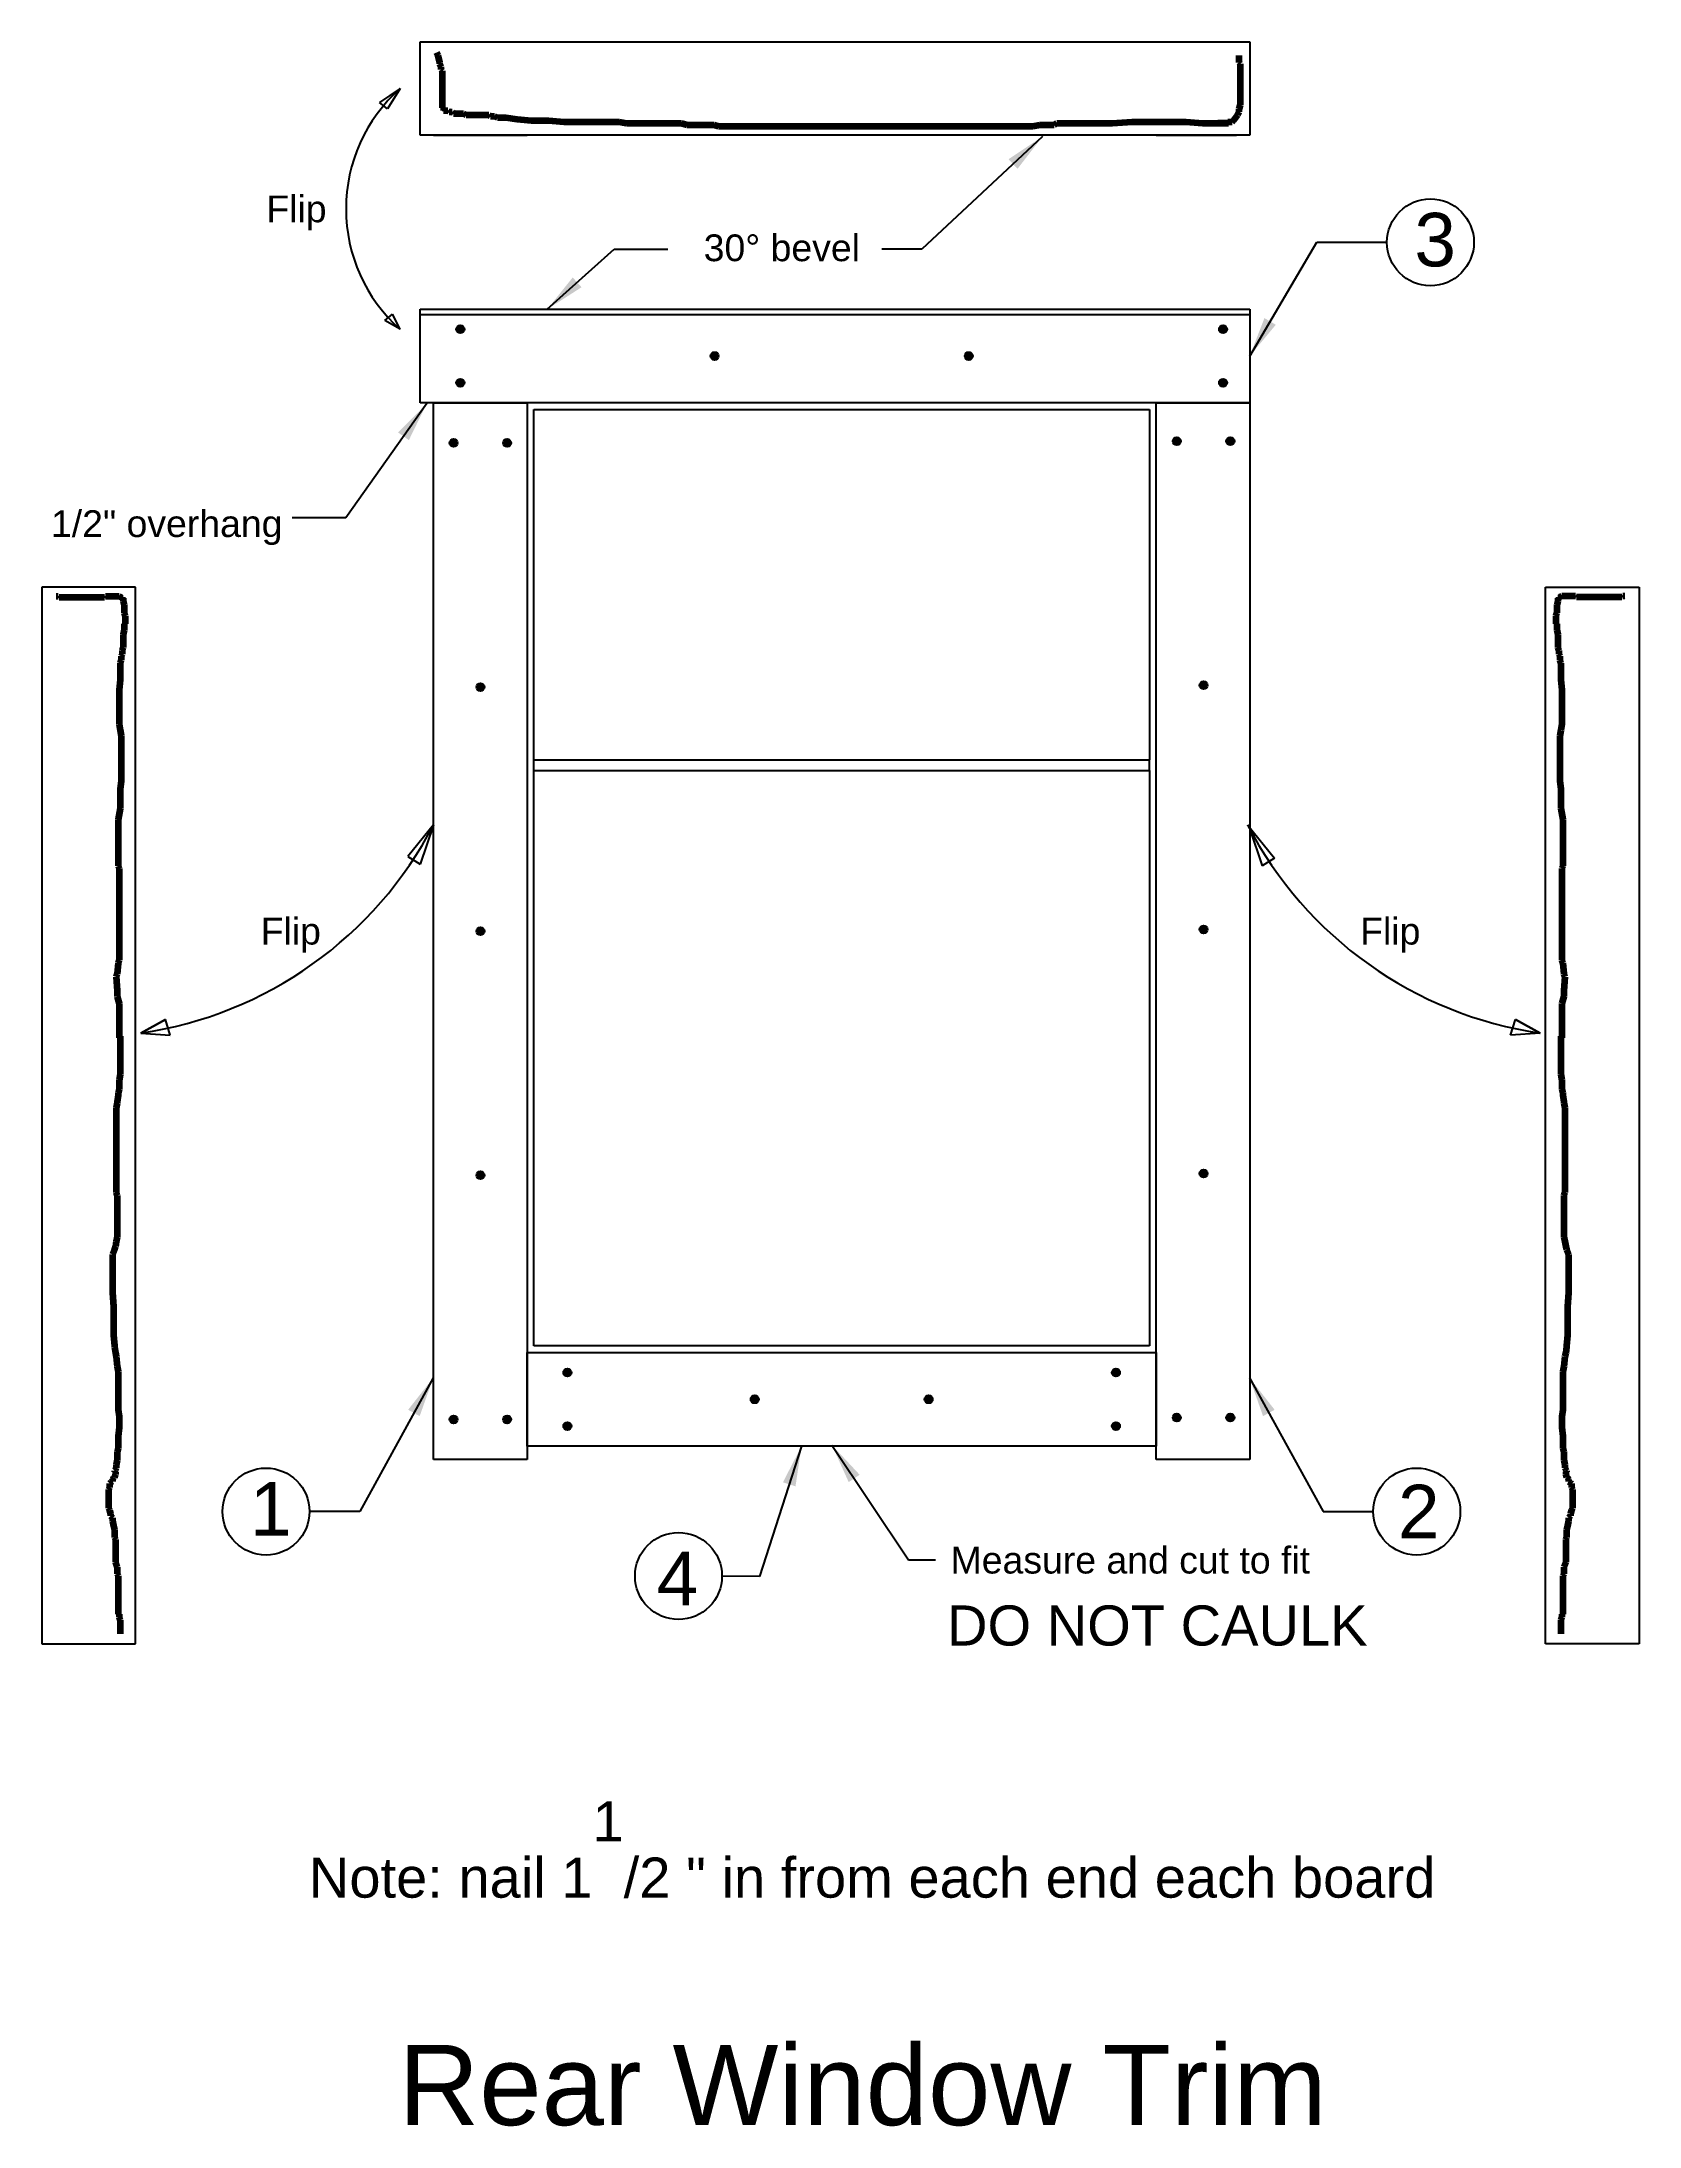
# Model space of a CAD drawing. Header units: inches. Extents: x -18.4 to 41.3, y -29.2 to 48.8.
import ezdxf

# ---------------------------------------------------------------- set-up
doc = ezdxf.new("R2010")
doc.units = ezdxf.units.IN
doc.layers.add('Window Trim', color=7, linetype='Continuous', lineweight=25, true_color=0x000000)
doc.styles.get("Standard").update_dxf_attribs({"font": ''})
doc.styles.add('textstyle0', font='')
doc.styles.add('textstyle1', font='')
doc.styles.add('textstyle10', font='')
doc.styles.add('textstyle11', font='')
doc.styles.add('textstyle12', font='')
doc.styles.add('textstyle2', font='')
doc.styles.add('textstyle3', font='')
doc.styles.add('textstyle4', font='')
doc.styles.add('textstyle5', font='')
doc.styles.add('textstyle6', font='')
doc.styles.add('textstyle7', font='')
doc.styles.add('textstyle8', font='')
doc.styles.add('textstyle9', font='')
doc.styles.get('Standard').set_extended_font_data('txt')
doc.styles.get('textstyle0').set_extended_font_data('Liberation Sans')
doc.styles.get('textstyle1').set_extended_font_data('Liberation Sans')
doc.styles.get('textstyle10').set_extended_font_data('Liberation Sans')
doc.styles.get('textstyle11').set_extended_font_data('Liberation Sans')
doc.styles.get('textstyle12').set_extended_font_data('Liberation Sans')
doc.styles.get('textstyle2').set_extended_font_data('Liberation Sans')
doc.styles.get('textstyle3').set_extended_font_data('Liberation Sans')
doc.styles.get('textstyle4').set_extended_font_data('Liberation Sans')
doc.styles.get('textstyle5').set_extended_font_data('Liberation Sans')
doc.styles.get('textstyle6').set_extended_font_data('Liberation Sans')
doc.styles.get('textstyle7').set_extended_font_data('Liberation Sans')
doc.styles.get('textstyle8').set_extended_font_data('Liberation Sans')
doc.styles.get('textstyle9').set_extended_font_data('Liberation Sans')
doc.dimstyles.get("Standard").update_dxf_attribs({"dimtxt": 2.5, "dimasz": 1.5, "dimexe": 1.25, "dimexo": 0.625, "dimtad": 1, "dimtxsty": 'Standard', "dimcen": 2.5, "dimadec": 0, "dimazin": 0, "dimtfac": 1, "dimtmove": 0, "dimatfit": 3, "dimfxl": 1, "dimarcsym": 0})

# ---------------------------------------------------------------- blocks, each defined once
blk = doc.blocks.new('NailHead')
at = {"layer": 'Window Trim'}
h = blk.add_hatch(color=256, dxfattribs=at)
edge = h.paths.add_edge_path()
edge.add_arc((0, 0), 0.15, 0, 360)
blk.add_circle((0, 0), 0.15, dxfattribs=at)

msp = doc.modelspace()

# ---------------------------------------------------------------- linework, layer by layer
at = {"layer": 'Window Trim'}
for p, q in [((-4.25, 45.25), (-4.25, 48.75)), ((-4.25, 48.75), (26.75, 48.75)), ((26.75, 48.75), (26.75, 45.25)), ((-5, 47), (-5.773, 46.474)), ((-5, 47), (-5.466, 46.244)), ((-5.466, 46.244), (-5.773, 46.474)), ((26.75, 45.25), (-4.25, 45.25)), ((-3.75, 45.25), (-0.25, 45.25)), ((23.25, 45.25), (26.25, 45.25)), ((-5.569, 38.331), (-5.288, 38.561)), ((-5, 38), (-5.569, 38.331)), ((-5, 38), (-5.288, 38.561)), ((-4.25, 35.25), (-4.25, 38.75)), ((-4.25, 38.75), (26.75, 38.75)), ((-4.25, 38.55), (26.75, 38.55)), ((26.75, 38.75), (26.75, 35.25)), ((26.75, 35.25), (-4.25, 35.25)), ((-3.75, -4.25), (-3.75, 35.25)), ((-3.75, 35.25), (-0.25, 35.25)), ((-0.25, 35.25), (-0.25, -4.25)), ((23.25, -4.25), (23.25, 35.25)), ((23.25, 35.25), (26.75, 35.25)), ((26.75, 35.25), (26.75, -4.25)), ((0, 35), (23, 35)), ((0, 21.5), (0, 35)), ((23, 35), (23, 21.909)), ((-18.392, 28.364), (-18.392, -11.136)), ((-14.892, 28.364), (-18.392, 28.364)), ((-14.892, -11.136), (-14.892, 28.364)), ((37.805, -11.136), (37.805, 28.364)), ((37.805, 28.364), (41.305, 28.364)), ((41.305, 28.364), (41.305, -11.136)), ((-0.003, 21.909), (23, 21.909)), ((23, 21.909), (23, 21.909)), ((23, 21.5), (23, 21.909)), ((23, 21.909), (23, 21.909)), ((0, 21.5), (0, 21.5)), ((0, 21.5), (23, 21.5)), ((0, 0), (0, 21.5)), ((0, 21.5), (0, 21.5)), ((23, 21.5), (23, 0)), ((-3.75, 19.474), (-4.708, 18.29)), ((-3.75, 19.474), (-4.25, 18.009)), ((26.663, 19.474), (27.674, 18.224)), ((26.75, 19.309), (27.216, 17.943)), ((-4.708, 18.29), (-4.25, 18.009)), ((27.674, 18.224), (27.216, 17.943)), ((-14.689, 11.689), (-13.77, 12.203)), ((-13.77, 12.203), (-14.689, 11.689)), ((-13.586, 11.615), (-13.77, 12.203)), ((36.498, 11.615), (36.682, 12.203)), ((37.601, 11.689), (36.682, 12.203)), ((36.682, 12.203), (37.601, 11.689)), ((-14.689, 11.689), (-13.586, 11.615)), ((37.601, 11.689), (36.498, 11.615)), ((23, 0), (0, 0)), ((-0.25, -0.25), (23.25, -0.25)), ((-0.25, -3.75), (-0.25, -0.25)), ((23.25, -0.25), (23.25, -3.75)), ((23.25, -3.75), (-0.25, -3.75)), ((-0.25, -4.25), (-3.75, -4.25)), ((26.75, -4.25), (23.25, -4.25)), ((-18.392, -11.136), (-14.892, -11.136)), ((41.305, -11.136), (37.805, -11.136))]:
    msp.add_line(p, q, dxfattribs=at)
at = {"layer": 'Window Trim', "lineweight": 100}
for p, q in [((-3.638, 48.346), (-3.585, 48.24)), ((-3.585, 48.24), (-3.532, 47.975)), ((-3.532, 47.975), (-3.532, 47.922)), ((-3.532, 47.922), (-3.479, 47.816)), ((-3.479, 47.816), (-3.479, 47.763)), ((-3.479, 47.763), (-3.479, 47.711)), ((-3.479, 47.711), (-3.426, 47.658)), ((-3.426, 47.658), (-3.426, 47.552)), ((-3.426, 47.552), (-3.426, 47.499)), ((26.351, 48.187), (26.351, 48.24)), ((26.351, 48.134), (26.351, 48.187)), ((26.351, 48.081), (26.351, 48.134)), ((26.351, 47.975), (26.351, 48.081)), ((26.403, 47.922), (26.351, 47.975)), ((26.403, 47.763), (26.403, 47.922)), ((26.403, 47.605), (26.403, 47.763)), ((26.403, 47.552), (26.403, 47.605)), ((26.403, 47.499), (26.403, 47.552)), ((-3.426, 47.499), (-3.426, 47.393)), ((-3.426, 47.393), (-3.426, 47.34)), ((-3.426, 47.34), (-3.426, 47.234)), ((-3.426, 47.234), (-3.426, 47.128)), ((-3.426, 47.128), (-3.426, 47.075)), ((-3.426, 47.075), (-3.426, 46.917)), ((-3.426, 46.917), (-3.426, 46.811)), ((-3.426, 46.811), (-3.426, 46.705)), ((26.403, 47.446), (26.403, 47.499)), ((26.403, 47.34), (26.403, 47.446)), ((26.403, 47.075), (26.403, 47.34)), ((26.403, 46.969), (26.403, 47.075)), ((26.403, 46.811), (26.403, 46.969)), ((26.403, 46.758), (26.403, 46.811)), ((26.403, 46.493), (26.403, 46.758)), ((-3.426, 46.705), (-3.426, 46.652)), ((-3.426, 46.652), (-3.426, 46.599)), ((-3.426, 46.599), (-3.426, 46.546)), ((-3.426, 46.546), (-3.426, 46.493)), ((-3.426, 46.493), (-3.426, 46.387)), ((-3.426, 46.387), (-3.426, 46.281)), ((-3.426, 46.281), (-3.373, 46.281)), ((-3.373, 46.281), (-3.373, 46.228)), ((-3.373, 46.228), (-3.373, 46.176)), ((-3.373, 46.176), (-3.32, 46.176)), ((-3.32, 46.176), (-3.267, 46.176)), ((-3.267, 46.176), (-3.214, 46.176)), ((-3.214, 46.176), (-3.161, 46.123)), ((-3.161, 46.123), (-3.108, 46.123)), ((-3.108, 46.123), (-3.056, 46.123)), ((-3.056, 46.123), (-3.003, 46.07)), ((-3.003, 46.07), (-2.95, 46.07)), ((-2.95, 46.07), (-2.791, 46.07)), ((-2.791, 46.07), (-2.632, 46.07)), ((-2.632, 46.07), (-2.526, 46.017)), ((-2.526, 46.017), (-2.42, 46.017)), ((-2.42, 46.017), (-2.314, 46.017)), ((-2.314, 46.017), (-2.262, 46.017)), ((-2.262, 46.017), (-2.103, 46.017)), ((-2.103, 46.017), (-1.997, 46.017)), ((-1.997, 46.017), (-1.891, 46.017)), ((-1.891, 46.017), (-1.838, 46.017)), ((-1.838, 46.017), (-1.785, 46.017)), ((-1.785, 46.017), (-1.679, 46.017)), ((-1.679, 46.017), (-1.626, 45.964)), ((26.139, 45.805), (26.298, 46.017)), ((26.298, 46.017), (26.351, 46.123)), ((26.351, 46.228), (26.403, 46.387)), ((26.351, 46.176), (26.351, 46.228)), ((26.351, 46.123), (26.351, 46.176)), ((26.403, 46.44), (26.403, 46.493)), ((26.403, 46.387), (26.403, 46.44)), ((-1.626, 45.964), (-1.468, 45.964)), ((-1.468, 45.964), (-1.362, 45.911)), ((-1.362, 45.911), (-1.097, 45.911)), ((-1.097, 45.911), (-1.044, 45.911)), ((-1.044, 45.911), (-0.621, 45.858)), ((-0.621, 45.858), (-0.091, 45.805)), ((-0.091, 45.805), (0.014, 45.805)), ((0.014, 45.805), (0.12, 45.805)), ((0.12, 45.805), (0.491, 45.805)), ((0.491, 45.805), (0.544, 45.805)), ((0.544, 45.805), (1.126, 45.752)), ((1.126, 45.752), (1.285, 45.752)), ((1.285, 45.752), (1.338, 45.752)), ((1.338, 45.752), (1.602, 45.752)), ((1.602, 45.752), (1.973, 45.752)), ((1.973, 45.752), (2.185, 45.752)), ((2.185, 45.752), (2.396, 45.752)), ((2.396, 45.752), (2.608, 45.752)), ((2.608, 45.752), (2.873, 45.752)), ((2.873, 45.752), (2.926, 45.752)), ((2.926, 45.752), (3.19, 45.752)), ((3.19, 45.752), (3.455, 45.699)), ((3.455, 45.699), (4.037, 45.699)), ((4.037, 45.699), (4.09, 45.699)), ((4.09, 45.699), (4.461, 45.699)), ((4.461, 45.699), (4.778, 45.699)), ((4.778, 45.699), (5.255, 45.699)), ((5.255, 45.699), (5.413, 45.699)), ((5.413, 45.699), (5.519, 45.699)), ((5.519, 45.699), (5.731, 45.646)), ((5.731, 45.646), (5.837, 45.646)), ((5.837, 45.646), (6.207, 45.646)), ((6.207, 45.646), (6.737, 45.646)), ((6.737, 45.646), (6.896, 45.593)), ((6.896, 45.593), (7.266, 45.593)), ((7.266, 45.593), (7.689, 45.593)), ((7.689, 45.593), (8.06, 45.593)), ((8.06, 45.593), (8.378, 45.593)), ((8.378, 45.593), (8.907, 45.593)), ((8.907, 45.593), (9.172, 45.593)), ((9.172, 45.593), (9.648, 45.593)), ((9.648, 45.593), (10.442, 45.593)), ((10.442, 45.593), (10.495, 45.593)), ((10.495, 45.593), (10.548, 45.593)), ((10.548, 45.593), (10.654, 45.593)), ((10.654, 45.593), (11.395, 45.593)), ((11.395, 45.593), (11.501, 45.593)), ((11.501, 45.593), (11.818, 45.593)), ((11.818, 45.593), (12.03, 45.593)), ((12.03, 45.593), (12.453, 45.593)), ((12.453, 45.593), (12.506, 45.593)), ((12.506, 45.593), (12.718, 45.593)), ((12.718, 45.593), (12.824, 45.593)), ((12.824, 45.593), (12.983, 45.593)), ((12.983, 45.593), (13.088, 45.593)), ((13.088, 45.593), (13.671, 45.593)), ((13.671, 45.593), (13.724, 45.593)), ((13.724, 45.593), (14.041, 45.593)), ((14.041, 45.593), (14.465, 45.593)), ((14.465, 45.593), (15.047, 45.593)), ((15.047, 45.593), (15.894, 45.593)), ((15.894, 45.593), (16.106, 45.593)), ((16.106, 45.593), (16.264, 45.593)), ((16.264, 45.593), (16.9, 45.593)), ((16.9, 45.593), (17.005, 45.593)), ((17.005, 45.593), (17.058, 45.593)), ((17.058, 45.593), (17.482, 45.593)), ((17.482, 45.593), (18.064, 45.593)), ((18.064, 45.593), (18.329, 45.593)), ((18.329, 45.593), (18.593, 45.593)), ((18.593, 45.593), (18.646, 45.593)), ((18.646, 45.593), (18.911, 45.646)), ((18.911, 45.646), (19.017, 45.646)), ((19.017, 45.646), (19.44, 45.646)), ((19.44, 45.646), (19.546, 45.699)), ((19.546, 45.699), (19.917, 45.699)), ((19.917, 45.699), (20.181, 45.699)), ((20.181, 45.699), (20.552, 45.699)), ((20.552, 45.699), (20.711, 45.699)), ((20.711, 45.699), (21.081, 45.699)), ((21.081, 45.699), (21.187, 45.699)), ((21.187, 45.699), (21.399, 45.699)), ((21.399, 45.699), (21.61, 45.699)), ((21.61, 45.699), (22.351, 45.752)), ((22.351, 45.752), (22.404, 45.752)), ((22.404, 45.752), (22.457, 45.752)), ((22.457, 45.752), (22.987, 45.752)), ((22.987, 45.752), (23.092, 45.752)), ((23.092, 45.752), (23.198, 45.752)), ((23.198, 45.752), (23.939, 45.752)), ((23.939, 45.752), (23.992, 45.752)), ((23.992, 45.752), (24.257, 45.752)), ((24.257, 45.752), (24.363, 45.752)), ((24.363, 45.752), (24.998, 45.699)), ((24.998, 45.699), (25.051, 45.699)), ((25.051, 45.699), (25.104, 45.699)), ((25.104, 45.699), (25.21, 45.699)), ((25.21, 45.699), (25.368, 45.699)), ((25.368, 45.699), (25.58, 45.699)), ((25.951, 45.699), (25.557, 45.699)), ((25.557, 45.699), (25.662, 45.699)), ((25.58, 45.699), (25.845, 45.699)), ((25.662, 45.699), (25.715, 45.699)), ((25.715, 45.699), (25.821, 45.699)), ((25.821, 45.699), (25.874, 45.699)), ((25.845, 45.699), (25.951, 45.699)), ((25.874, 45.699), (25.927, 45.699)), ((25.927, 45.699), (25.927, 45.752)), ((25.927, 45.752), (26.086, 45.752)), ((26.086, 45.752), (26.139, 45.805)), ((-17.847, 28.019), (-17.81, 28.019)), ((-17.81, 28.019), (-17.773, 28.019)), ((-17.773, 28.019), (-17.737, 27.982)), ((-17.737, 27.982), (-17.7, 27.982)), ((-17.7, 27.982), (-17.663, 27.982)), ((-17.663, 27.982), (-17.626, 27.982)), ((-17.626, 27.982), (-17.59, 27.982)), ((-17.59, 27.982), (-17.516, 27.982)), ((-17.516, 27.982), (-17.443, 27.982)), ((-17.443, 27.982), (-17.406, 27.982)), ((-17.406, 27.982), (-17.332, 27.982)), ((-17.332, 27.982), (-17.296, 27.982)), ((-17.296, 27.982), (-17.259, 27.982)), ((-17.259, 27.982), (-17.222, 27.982)), ((-17.222, 27.982), (-17.149, 27.982)), ((-17.149, 27.982), (-17.112, 27.982)), ((-17.112, 27.982), (-17.002, 27.982)), ((-17.002, 27.982), (-16.854, 27.982)), ((-16.854, 27.982), (-16.781, 27.982)), ((-16.781, 27.982), (-16.744, 27.982)), ((-16.744, 27.982), (-16.671, 27.982)), ((-16.671, 27.982), (-16.487, 27.982)), ((-16.487, 27.982), (-16.45, 27.982)), ((-16.45, 27.982), (-16.303, 27.982)), ((-16.303, 27.982), (-16.266, 27.982)), ((-16.266, 27.982), (-16.23, 27.982)), ((-16.23, 27.982), (-16.156, 27.982)), ((-16.156, 27.982), (-16.119, 27.982)), ((-16.119, 27.982), (-16.083, 27.982)), ((-16.083, 27.982), (-16.046, 27.982)), ((-16.046, 27.982), (-16.009, 28.019)), ((-16.009, 28.019), (-15.972, 28.019)), ((-15.972, 28.019), (-15.936, 28.019)), ((-15.936, 28.019), (-15.899, 28.019)), ((-15.899, 28.019), (-15.752, 28.019)), ((-15.752, 28.019), (-15.531, 28.019)), ((-15.531, 28.019), (-15.494, 28.019)), ((-15.494, 28.019), (-15.421, 27.982)), ((-15.421, 27.982), (-15.384, 27.982)), ((-15.384, 27.982), (-15.384, 27.946)), ((-15.384, 27.946), (-15.347, 27.946)), ((-15.347, 27.946), (-15.347, 27.872)), ((-15.347, 27.872), (-15.347, 27.835)), ((-15.347, 27.835), (-15.311, 27.688)), ((-15.311, 27.688), (-15.311, 27.615)), ((-15.311, 27.615), (-15.311, 27.578)), ((-15.311, 27.578), (-15.311, 27.541)), ((-15.311, 27.541), (-15.311, 27.468)), ((-15.311, 27.468), (-15.311, 27.431)), ((-15.311, 27.431), (-15.311, 27.394)), ((-15.311, 27.394), (-15.274, 27.284)), ((-15.274, 27.284), (-15.274, 27.247)), ((38.223, 27.394), (38.187, 27.284)), ((38.187, 27.284), (38.187, 27.247)), ((38.26, 27.835), (38.223, 27.688)), ((38.223, 27.688), (38.223, 27.615)), ((38.223, 27.615), (38.223, 27.578)), ((38.223, 27.578), (38.223, 27.541)), ((38.223, 27.541), (38.223, 27.468)), ((38.223, 27.468), (38.223, 27.431)), ((38.223, 27.431), (38.223, 27.394)), ((38.297, 27.946), (38.26, 27.946)), ((38.26, 27.946), (38.26, 27.872)), ((38.26, 27.872), (38.26, 27.835)), ((38.334, 27.982), (38.297, 27.982)), ((38.297, 27.982), (38.297, 27.946)), ((38.407, 28.019), (38.334, 27.982)), ((38.444, 28.019), (38.407, 28.019)), ((38.664, 28.019), (38.444, 28.019)), ((38.811, 28.019), (38.664, 28.019)), ((38.848, 28.019), (38.811, 28.019)), ((38.885, 28.019), (38.848, 28.019)), ((38.922, 28.019), (38.885, 28.019)), ((38.958, 27.982), (38.922, 28.019)), ((38.995, 27.982), (38.958, 27.982)), ((39.032, 27.982), (38.995, 27.982)), ((39.069, 27.982), (39.032, 27.982)), ((39.142, 27.982), (39.069, 27.982)), ((39.179, 27.982), (39.142, 27.982)), ((39.216, 27.982), (39.179, 27.982)), ((39.363, 27.982), (39.216, 27.982)), ((39.4, 27.982), (39.363, 27.982)), ((39.583, 27.982), (39.4, 27.982)), ((39.657, 27.982), (39.583, 27.982)), ((39.694, 27.982), (39.657, 27.982)), ((39.767, 27.982), (39.694, 27.982)), ((39.914, 27.982), (39.767, 27.982)), ((40.024, 27.982), (39.914, 27.982)), ((40.061, 27.982), (40.024, 27.982)), ((40.135, 27.982), (40.061, 27.982)), ((40.171, 27.982), (40.135, 27.982)), ((40.208, 27.982), (40.171, 27.982)), ((40.245, 27.982), (40.208, 27.982)), ((40.318, 27.982), (40.245, 27.982)), ((40.355, 27.982), (40.318, 27.982)), ((40.429, 27.982), (40.355, 27.982)), ((40.502, 27.982), (40.429, 27.982)), ((40.539, 27.982), (40.502, 27.982)), ((40.576, 27.982), (40.539, 27.982)), ((40.613, 27.982), (40.576, 27.982)), ((40.649, 27.982), (40.613, 27.982)), ((40.686, 28.019), (40.649, 27.982)), ((40.723, 28.019), (40.686, 28.019)), ((40.76, 28.019), (40.723, 28.019)), ((-15.311, 26.769), (-15.347, 26.586)), ((-15.347, 26.586), (-15.347, 26.549)), ((-15.347, 26.549), (-15.347, 26.365)), ((-15.274, 26.99), (-15.311, 26.99)), ((-15.311, 26.99), (-15.311, 26.953)), ((-15.311, 26.953), (-15.311, 26.88)), ((-15.311, 26.88), (-15.311, 26.843)), ((-15.311, 26.843), (-15.311, 26.806)), ((-15.311, 26.806), (-15.311, 26.769)), ((-15.274, 27.247), (-15.274, 27.211)), ((-15.274, 27.211), (-15.274, 27.174)), ((-15.274, 27.174), (-15.274, 27.137)), ((-15.274, 27.137), (-15.274, 27.1)), ((-15.274, 27.1), (-15.274, 27.064)), ((-15.274, 27.064), (-15.274, 27.027)), ((-15.274, 27.027), (-15.274, 26.99)), ((38.187, 27.247), (38.187, 27.211)), ((38.187, 27.211), (38.187, 27.174)), ((38.187, 27.174), (38.187, 27.137)), ((38.187, 27.137), (38.187, 27.1)), ((38.187, 27.1), (38.187, 27.064)), ((38.187, 27.064), (38.187, 27.027)), ((38.187, 27.027), (38.187, 26.99)), ((38.187, 26.99), (38.223, 26.99)), ((38.223, 26.99), (38.223, 26.953)), ((38.223, 26.953), (38.223, 26.88)), ((38.223, 26.88), (38.223, 26.843)), ((38.223, 26.843), (38.223, 26.806)), ((38.223, 26.806), (38.223, 26.769)), ((38.223, 26.769), (38.26, 26.586)), ((38.26, 26.586), (38.26, 26.549)), ((38.26, 26.549), (38.26, 26.365)), ((-15.384, 25.851), (-15.421, 25.777)), ((-15.421, 25.777), (-15.421, 25.74)), ((-15.421, 25.74), (-15.421, 25.667)), ((-15.347, 26.108), (-15.384, 25.998)), ((-15.384, 25.998), (-15.384, 25.924)), ((-15.384, 25.924), (-15.384, 25.851)), ((-15.347, 26.365), (-15.347, 26.292)), ((-15.347, 26.292), (-15.347, 26.181)), ((-15.347, 26.181), (-15.347, 26.108)), ((38.26, 26.365), (38.26, 26.292)), ((38.26, 26.292), (38.26, 26.181)), ((38.26, 26.181), (38.26, 26.108)), ((38.26, 26.108), (38.297, 25.998)), ((38.297, 25.998), (38.297, 25.924)), ((38.297, 25.924), (38.297, 25.851)), ((38.297, 25.851), (38.334, 25.777)), ((38.334, 25.777), (38.334, 25.74)), ((38.334, 25.74), (38.334, 25.667)), ((-15.421, 25.63), (-15.458, 25.52)), ((-15.458, 25.52), (-15.458, 25.483)), ((-15.458, 25.483), (-15.458, 25.262)), ((-15.458, 25.262), (-15.458, 25.152)), ((-15.458, 25.152), (-15.458, 24.968)), ((-15.458, 24.968), (-15.458, 24.895)), ((-15.421, 25.667), (-15.421, 25.63)), ((38.334, 25.667), (38.334, 25.63)), ((38.334, 25.63), (38.37, 25.52)), ((38.37, 25.52), (38.37, 25.483)), ((38.37, 25.483), (38.37, 25.262)), ((38.37, 25.262), (38.37, 25.152)), ((38.37, 25.152), (38.37, 24.968)), ((38.37, 24.968), (38.37, 24.895)), ((-15.458, 24.895), (-15.494, 24.527)), ((-15.494, 24.527), (-15.494, 24.417)), ((-15.494, 24.417), (-15.494, 24.307)), ((-15.494, 24.307), (-15.494, 24.233)), ((-15.494, 24.233), (-15.494, 23.976)), ((38.37, 24.895), (38.407, 24.527)), ((38.407, 24.527), (38.407, 24.417)), ((38.407, 24.417), (38.407, 24.307)), ((38.407, 24.307), (38.407, 24.233)), ((38.407, 24.233), (38.407, 23.976)), ((-15.494, 23.976), (-15.494, 23.829)), ((-15.494, 23.829), (-15.494, 23.461)), ((-15.494, 23.461), (-15.494, 23.424)), ((-15.494, 23.424), (-15.494, 23.351)), ((38.407, 23.976), (38.407, 23.829)), ((38.407, 23.829), (38.407, 23.461)), ((38.407, 23.461), (38.407, 23.424)), ((38.407, 23.424), (38.407, 23.351)), ((-15.494, 23.351), (-15.494, 23.241)), ((-15.494, 23.241), (-15.458, 23.02)), ((-15.458, 23.02), (-15.421, 22.8)), ((-15.421, 22.8), (-15.421, 22.542)), ((38.37, 23.02), (38.334, 22.8)), ((38.334, 22.8), (38.334, 22.542)), ((38.407, 23.241), (38.37, 23.02)), ((38.407, 23.351), (38.407, 23.241)), ((-15.421, 22.542), (-15.421, 22.432)), ((-15.421, 22.432), (-15.421, 22.359)), ((-15.421, 22.359), (-15.421, 22.285)), ((-15.421, 22.285), (-15.421, 22.101)), ((-15.421, 22.101), (-15.421, 22.028)), ((-15.421, 22.028), (-15.421, 21.807)), ((38.334, 22.542), (38.334, 22.432)), ((38.334, 22.432), (38.334, 22.359)), ((38.334, 22.359), (38.334, 22.285)), ((38.334, 22.285), (38.334, 22.101)), ((38.334, 22.101), (38.334, 22.028)), ((38.334, 22.028), (38.334, 21.807)), ((-15.421, 21.109), (-15.458, 20.815)), ((-15.421, 21.807), (-15.421, 21.77)), ((-15.421, 21.77), (-15.421, 21.623)), ((-15.421, 21.623), (-15.421, 21.513)), ((-15.421, 21.513), (-15.421, 21.146)), ((-15.421, 21.146), (-15.421, 21.109)), ((38.334, 21.807), (38.334, 21.77)), ((38.334, 21.77), (38.334, 21.623)), ((38.334, 21.623), (38.334, 21.513)), ((38.334, 21.513), (38.334, 21.146)), ((38.334, 21.146), (38.334, 21.109)), ((38.334, 21.109), (38.37, 20.815)), ((-15.458, 20.815), (-15.458, 20.741)), ((-15.458, 20.741), (-15.458, 20.447)), ((-15.458, 20.447), (-15.458, 20.337)), ((-15.458, 20.337), (-15.458, 20.19)), ((38.37, 20.815), (38.37, 20.741)), ((38.37, 20.741), (38.37, 20.447)), ((38.37, 20.447), (38.37, 20.337)), ((38.37, 20.337), (38.37, 20.19)), ((-15.458, 20.08), (-15.531, 19.675)), ((-15.531, 19.675), (-15.531, 19.638)), ((-15.531, 19.638), (-15.531, 19.491)), ((-15.531, 19.491), (-15.531, 19.418)), ((-15.458, 20.19), (-15.458, 20.08)), ((38.37, 20.19), (38.37, 20.08)), ((38.37, 20.08), (38.444, 19.675)), ((38.444, 19.675), (38.444, 19.638)), ((38.444, 19.638), (38.444, 19.491)), ((38.444, 19.491), (38.444, 19.418)), ((-15.531, 19.418), (-15.531, 19.234)), ((-15.531, 19.234), (-15.531, 19.124)), ((-15.531, 19.124), (-15.531, 18.83)), ((-15.531, 18.83), (-15.531, 18.72)), ((-15.531, 18.72), (-15.531, 18.389)), ((38.444, 19.418), (38.444, 19.234)), ((38.444, 19.234), (38.444, 19.124)), ((38.444, 19.124), (38.444, 18.83)), ((38.444, 18.83), (38.444, 18.72)), ((38.444, 18.72), (38.444, 18.389)), ((-15.531, 18.389), (-15.531, 18.242)), ((-15.531, 18.242), (-15.531, 17.948)), ((-15.531, 17.948), (-15.494, 17.837)), ((38.444, 17.948), (38.407, 17.837)), ((38.444, 18.389), (38.444, 18.242)), ((38.444, 18.242), (38.444, 17.948)), ((-15.494, 17.837), (-15.494, 17.69)), ((-15.494, 17.69), (-15.494, 17.654)), ((-15.494, 17.654), (-15.494, 17.47)), ((-15.494, 17.47), (-15.494, 17.323)), ((-15.494, 17.323), (-15.494, 16.845)), ((38.407, 17.837), (38.407, 17.69)), ((38.407, 17.69), (38.407, 17.654)), ((38.407, 17.654), (38.407, 17.47)), ((38.407, 17.47), (38.407, 17.323)), ((38.407, 17.323), (38.407, 16.845)), ((-15.494, 16.845), (-15.494, 16.735)), ((-15.494, 16.735), (-15.494, 16.441)), ((-15.494, 16.441), (-15.494, 16.33)), ((38.407, 16.845), (38.407, 16.735)), ((38.407, 16.735), (38.407, 16.441)), ((38.407, 16.441), (38.407, 16.33)), ((-15.494, 16.33), (-15.494, 16.036)), ((-15.494, 16.036), (-15.494, 15.816)), ((-15.494, 15.816), (-15.494, 15.448)), ((38.407, 16.33), (38.407, 16.036)), ((38.407, 16.036), (38.407, 15.816)), ((38.407, 15.816), (38.407, 15.448)), ((-15.494, 15.448), (-15.494, 15.375)), ((-15.494, 15.375), (-15.494, 15.154)), ((-15.494, 15.154), (-15.494, 15.081)), ((-15.494, 15.081), (-15.494, 14.75)), ((38.407, 15.448), (38.407, 15.375)), ((38.407, 15.375), (38.407, 15.154)), ((38.407, 15.154), (38.407, 15.081)), ((38.407, 15.081), (38.407, 14.75)), ((-15.531, 14.309), (-15.568, 13.904)), ((-15.494, 14.419), (-15.531, 14.309)), ((-15.494, 14.75), (-15.494, 14.676)), ((-15.494, 14.676), (-15.494, 14.419)), ((38.407, 14.75), (38.407, 14.676)), ((38.407, 14.676), (38.407, 14.419)), ((38.407, 14.419), (38.444, 14.309)), ((38.444, 14.309), (38.481, 13.904)), ((-15.568, 13.904), (-15.605, 13.794)), ((-15.605, 13.794), (-15.568, 13.279)), ((-15.568, 13.279), (-15.568, 13.059)), ((38.481, 13.904), (38.517, 13.794)), ((38.517, 13.794), (38.481, 13.279)), ((38.481, 13.279), (38.481, 13.059)), ((-15.568, 13.059), (-15.494, 12.802)), ((-15.494, 12.802), (-15.494, 12.691)), ((-15.494, 12.691), (-15.494, 12.36)), ((38.481, 13.059), (38.407, 12.802)), ((38.407, 12.802), (38.407, 12.691)), ((38.407, 12.691), (38.407, 12.36)), ((-15.494, 12.36), (-15.494, 12.177)), ((-15.494, 12.177), (-15.494, 11.993)), ((-15.494, 11.993), (-15.494, 11.956)), ((-15.494, 11.956), (-15.494, 11.883)), ((-15.494, 11.883), (-15.494, 11.809)), ((-15.494, 11.809), (-15.494, 11.625)), ((38.407, 12.36), (38.407, 12.177)), ((38.407, 12.177), (38.407, 11.993)), ((38.407, 11.993), (38.407, 11.956)), ((38.407, 11.956), (38.407, 11.883)), ((38.407, 11.883), (38.407, 11.809)), ((38.407, 11.809), (38.407, 11.625)), ((-15.494, 11.625), (-15.494, 11.515)), ((-15.458, 11.579), (-15.458, 11.468)), ((-15.458, 11.468), (-15.458, 11.321)), ((-15.458, 11.321), (-15.458, 11.027)), ((-15.458, 11.027), (-15.458, 10.844)), ((38.37, 11.579), (38.37, 11.468)), ((38.37, 11.468), (38.37, 11.321)), ((38.37, 11.321), (38.37, 11.027)), ((38.37, 11.027), (38.37, 10.844)), ((38.407, 11.625), (38.407, 11.515)), ((-15.458, 10.145), (-15.494, 9.925)), ((-15.458, 10.844), (-15.458, 10.439)), ((-15.458, 10.439), (-15.458, 10.329)), ((-15.458, 10.329), (-15.458, 10.255)), ((-15.458, 10.255), (-15.458, 10.145)), ((38.37, 10.844), (38.37, 10.439)), ((38.37, 10.439), (38.37, 10.329)), ((38.37, 10.329), (38.37, 10.255)), ((38.37, 10.255), (38.37, 10.145)), ((38.37, 10.145), (38.407, 9.925)), ((-15.531, 9.373), (-15.568, 9.116)), ((-15.494, 9.594), (-15.531, 9.447)), ((-15.531, 9.447), (-15.531, 9.373)), ((-15.494, 9.925), (-15.494, 9.851)), ((-15.494, 9.851), (-15.494, 9.667)), ((-15.494, 9.667), (-15.494, 9.594)), ((38.407, 9.925), (38.407, 9.851)), ((38.407, 9.851), (38.407, 9.667)), ((38.407, 9.667), (38.407, 9.594)), ((38.407, 9.594), (38.444, 9.447)), ((38.444, 9.447), (38.444, 9.373)), ((38.444, 9.373), (38.481, 9.116)), ((-15.568, 9.079), (-15.605, 8.895)), ((-15.605, 8.895), (-15.605, 8.748)), ((-15.605, 8.748), (-15.605, 8.491)), ((-15.568, 9.116), (-15.568, 9.079)), ((38.481, 9.116), (38.481, 9.079)), ((38.481, 9.079), (38.517, 8.895)), ((38.517, 8.895), (38.517, 8.748)), ((38.517, 8.748), (38.517, 8.491)), ((-15.605, 8.491), (-15.605, 8.27)), ((-15.605, 8.27), (-15.605, 8.087)), ((-15.605, 8.087), (-15.605, 7.866)), ((-15.605, 7.866), (-15.605, 7.535)), ((38.517, 8.491), (38.517, 8.27)), ((38.517, 8.27), (38.517, 8.087)), ((38.517, 8.087), (38.517, 7.866)), ((38.517, 7.866), (38.517, 7.535)), ((-15.605, 7.535), (-15.605, 7.241)), ((-15.605, 7.241), (-15.605, 7.057)), ((-15.605, 7.057), (-15.605, 6.91)), ((38.517, 7.535), (38.517, 7.241)), ((38.517, 7.241), (38.517, 7.057)), ((38.517, 7.057), (38.517, 6.91)), ((-15.605, 6.91), (-15.605, 6.727)), ((-15.605, 6.727), (-15.605, 6.69)), ((-15.605, 6.69), (-15.605, 6.506)), ((-15.605, 6.506), (-15.605, 6.469)), ((-15.605, 6.469), (-15.605, 6.433)), ((-15.605, 6.433), (-15.605, 6.322)), ((-15.605, 6.322), (-15.605, 6.286)), ((-15.605, 6.286), (-15.605, 6.212)), ((38.517, 6.91), (38.517, 6.727)), ((38.517, 6.727), (38.517, 6.69)), ((38.517, 6.69), (38.517, 6.506)), ((38.517, 6.506), (38.517, 6.469)), ((38.517, 6.469), (38.517, 6.433)), ((38.517, 6.433), (38.517, 6.322)), ((38.517, 6.322), (38.517, 6.286)), ((38.517, 6.286), (38.517, 6.212)), ((-15.605, 6.212), (-15.605, 6.065)), ((-15.605, 6.065), (-15.605, 5.881)), ((-15.605, 5.881), (-15.605, 5.734)), ((-15.605, 5.734), (-15.568, 5.624)), ((-15.568, 5.624), (-15.568, 5.44)), ((38.517, 5.734), (38.481, 5.624)), ((38.481, 5.624), (38.481, 5.44)), ((38.517, 6.212), (38.517, 6.065)), ((38.517, 6.065), (38.517, 5.881)), ((38.517, 5.881), (38.517, 5.734)), ((-15.568, 5.44), (-15.568, 5.33)), ((-15.568, 5.33), (-15.568, 5.22)), ((-15.568, 5.22), (-15.568, 5.109)), ((-15.568, 5.109), (-15.568, 4.962)), ((-15.568, 4.962), (-15.568, 4.815)), ((-15.568, 4.815), (-15.568, 4.668)), ((38.481, 5.44), (38.481, 5.33)), ((38.481, 5.33), (38.481, 5.22)), ((38.481, 5.22), (38.481, 5.109)), ((38.481, 5.109), (38.481, 4.962)), ((38.481, 4.962), (38.481, 4.815)), ((38.481, 4.815), (38.481, 4.668)), ((-15.605, 3.896), (-15.641, 3.713)), ((-15.568, 4.08), (-15.605, 3.896)), ((-15.568, 4.668), (-15.568, 4.521)), ((-15.568, 4.521), (-15.568, 4.374)), ((-15.568, 4.374), (-15.568, 4.227)), ((-15.568, 4.227), (-15.568, 4.08)), ((38.481, 4.668), (38.481, 4.521)), ((38.481, 4.521), (38.481, 4.374)), ((38.481, 4.374), (38.481, 4.227)), ((38.481, 4.227), (38.481, 4.08)), ((38.481, 4.08), (38.517, 3.896)), ((38.517, 3.896), (38.554, 3.713)), ((-15.678, 3.602), (-15.752, 3.418)), ((-15.752, 3.418), (-15.752, 3.345)), ((-15.752, 3.345), (-15.752, 3.124)), ((-15.752, 3.124), (-15.752, 2.977)), ((-15.641, 3.713), (-15.678, 3.602)), ((38.554, 3.713), (38.591, 3.602)), ((38.591, 3.602), (38.664, 3.418)), ((38.664, 3.418), (38.664, 3.345)), ((38.664, 3.345), (38.664, 3.124)), ((38.664, 3.124), (38.664, 2.977)), ((-15.752, 2.977), (-15.752, 2.867)), ((-15.752, 2.867), (-15.752, 2.83)), ((-15.752, 2.83), (-15.752, 2.757)), ((-15.752, 2.757), (-15.752, 2.72)), ((-15.752, 2.72), (-15.752, 2.573)), ((-15.752, 2.573), (-15.752, 2.463)), ((-15.752, 2.463), (-15.752, 2.389)), ((-15.752, 2.389), (-15.752, 2.316)), ((38.664, 2.977), (38.664, 2.867)), ((38.664, 2.867), (38.664, 2.83)), ((38.664, 2.83), (38.664, 2.757)), ((38.664, 2.757), (38.664, 2.72)), ((38.664, 2.72), (38.664, 2.573)), ((38.664, 2.573), (38.664, 2.463)), ((38.664, 2.463), (38.664, 2.389)), ((38.664, 2.389), (38.664, 2.316)), ((-15.752, 2.316), (-15.752, 2.095)), ((-15.752, 2.095), (-15.752, 1.985)), ((-15.752, 1.985), (-15.715, 1.47)), ((38.664, 1.985), (38.628, 1.47)), ((38.664, 2.316), (38.664, 2.095)), ((38.664, 2.095), (38.664, 1.985)), ((-15.715, 1.47), (-15.715, 1.25)), ((-15.715, 1.25), (-15.715, 0.845)), ((-15.715, 0.845), (-15.715, 0.735)), ((38.628, 1.47), (38.628, 1.25)), ((38.628, 1.25), (38.628, 0.845)), ((38.628, 0.845), (38.628, 0.735)), ((-15.715, 0.735), (-15.715, 0.515)), ((-15.715, 0.515), (-15.715, 0.404)), ((-15.715, 0.404), (-15.678, 0)), ((-15.678, 0), (-15.678, -0.037)), ((38.628, 0.404), (38.591, 0)), ((38.591, 0), (38.591, -0.037)), ((38.628, 0.735), (38.628, 0.515)), ((38.628, 0.515), (38.628, 0.404)), ((-15.678, -0.037), (-15.641, -0.257)), ((-15.641, -0.257), (-15.605, -0.404)), ((-15.605, -0.404), (-15.568, -0.772)), ((-15.568, -0.772), (-15.531, -0.956)), ((38.481, -0.772), (38.444, -0.956)), ((38.517, -0.404), (38.481, -0.772)), ((38.554, -0.257), (38.517, -0.404)), ((38.591, -0.037), (38.554, -0.257)), ((-15.531, -0.956), (-15.531, -1.544)), ((-15.531, -1.544), (-15.531, -1.911)), ((38.444, -0.956), (38.444, -1.544)), ((38.444, -1.544), (38.444, -1.911)), ((-15.531, -1.911), (-15.531, -2.132)), ((-15.531, -2.132), (-15.531, -2.389)), ((38.444, -1.911), (38.444, -2.132)), ((38.444, -2.132), (38.444, -2.389)), ((-15.531, -2.389), (-15.494, -2.647)), ((-15.494, -3.051), (-15.531, -3.382)), ((-15.494, -2.647), (-15.494, -2.794)), ((-15.494, -2.794), (-15.494, -3.051)), ((38.444, -2.389), (38.407, -2.647)), ((38.407, -2.647), (38.407, -2.794)), ((38.407, -2.794), (38.407, -3.051)), ((38.407, -3.051), (38.444, -3.382)), ((-15.531, -3.823), (-15.568, -3.97)), ((-15.531, -3.382), (-15.531, -3.749)), ((-15.531, -3.749), (-15.531, -3.823)), ((38.444, -3.382), (38.444, -3.749)), ((38.444, -3.749), (38.444, -3.823)), ((38.444, -3.823), (38.481, -3.97)), ((-15.641, -4.631), (-15.678, -4.668)), ((-15.678, -4.668), (-15.678, -4.705)), ((-15.605, -4.558), (-15.641, -4.631)), ((-15.568, -4.264), (-15.605, -4.448)), ((-15.605, -4.448), (-15.605, -4.521)), ((-15.605, -4.521), (-15.605, -4.558)), ((-15.568, -3.97), (-15.568, -4.007)), ((-15.568, -4.007), (-15.568, -4.117)), ((-15.568, -4.117), (-15.568, -4.19)), ((-15.568, -4.19), (-15.568, -4.264)), ((38.481, -3.97), (38.481, -4.007)), ((38.481, -4.007), (38.481, -4.117)), ((38.481, -4.117), (38.481, -4.19)), ((38.481, -4.19), (38.481, -4.264)), ((38.481, -4.264), (38.517, -4.448)), ((38.517, -4.448), (38.517, -4.521)), ((38.517, -4.521), (38.517, -4.558)), ((38.517, -4.558), (38.554, -4.631)), ((38.554, -4.631), (38.591, -4.668)), ((38.591, -4.668), (38.591, -4.705)), ((-15.862, -5.293), (-15.899, -5.367)), ((-15.899, -5.367), (-15.899, -5.403)), ((-15.899, -5.403), (-15.899, -5.514)), ((-15.825, -5.109), (-15.862, -5.146)), ((-15.862, -5.146), (-15.862, -5.183)), ((-15.862, -5.183), (-15.862, -5.256)), ((-15.862, -5.256), (-15.862, -5.293)), ((-15.752, -5.073), (-15.825, -5.109)), ((-15.715, -4.926), (-15.752, -4.999)), ((-15.752, -4.999), (-15.752, -5.036)), ((-15.752, -5.036), (-15.752, -5.073)), ((-15.678, -4.926), (-15.715, -4.926)), ((-15.641, -4.815), (-15.678, -4.926)), ((-15.641, -4.705), (-15.641, -4.778)), ((-15.641, -4.778), (-15.641, -4.815)), ((38.554, -4.705), (38.554, -4.778)), ((38.554, -4.778), (38.554, -4.815)), ((38.554, -4.815), (38.591, -4.926)), ((38.591, -4.926), (38.628, -4.926)), ((38.628, -4.926), (38.664, -4.999)), ((38.664, -4.999), (38.664, -5.036)), ((38.664, -5.036), (38.664, -5.073)), ((38.664, -5.073), (38.738, -5.109)), ((38.738, -5.109), (38.775, -5.146)), ((38.775, -5.146), (38.775, -5.183)), ((38.775, -5.183), (38.775, -5.256)), ((38.775, -5.256), (38.775, -5.293)), ((38.775, -5.293), (38.811, -5.367)), ((38.811, -5.367), (38.811, -5.403)), ((38.811, -5.403), (38.811, -5.514)), ((-15.899, -5.514), (-15.899, -5.55)), ((-15.899, -5.55), (-15.899, -5.624)), ((-15.899, -5.624), (-15.899, -5.661)), ((-15.899, -5.661), (-15.899, -5.734)), ((-15.899, -5.734), (-15.899, -5.771)), ((-15.899, -5.771), (-15.899, -5.918)), ((-15.899, -5.918), (-15.899, -5.955)), ((-15.899, -5.955), (-15.899, -5.992)), ((-15.899, -5.992), (-15.899, -6.065)), ((-15.899, -6.065), (-15.862, -6.139)), ((-15.862, -6.139), (-15.825, -6.286)), ((38.775, -6.139), (38.738, -6.286)), ((38.811, -6.065), (38.775, -6.139)), ((38.811, -5.514), (38.811, -5.55)), ((38.811, -5.55), (38.811, -5.624)), ((38.811, -5.624), (38.811, -5.661)), ((38.811, -5.661), (38.811, -5.734)), ((38.811, -5.734), (38.811, -5.771)), ((38.811, -5.771), (38.811, -5.918)), ((38.811, -5.918), (38.811, -5.955)), ((38.811, -5.955), (38.811, -5.992)), ((38.811, -5.992), (38.811, -6.065)), ((-15.825, -6.286), (-15.825, -6.322)), ((-15.825, -6.322), (-15.825, -6.359)), ((-15.825, -6.359), (-15.752, -6.433)), ((-15.752, -6.433), (-15.752, -6.543)), ((-15.752, -6.543), (-15.715, -6.727)), ((-15.715, -6.727), (-15.678, -6.874)), ((-15.678, -6.874), (-15.678, -6.91)), ((-15.678, -6.91), (-15.678, -6.984)), ((-15.678, -6.984), (-15.678, -7.021)), ((38.628, -6.727), (38.591, -6.874)), ((38.591, -6.874), (38.591, -6.91)), ((38.591, -6.91), (38.591, -6.984)), ((38.591, -6.984), (38.591, -7.021)), ((38.664, -6.543), (38.628, -6.727)), ((38.738, -6.359), (38.664, -6.433)), ((38.664, -6.433), (38.664, -6.543)), ((38.738, -6.286), (38.738, -6.322)), ((38.738, -6.322), (38.738, -6.359)), ((-15.678, -7.021), (-15.678, -7.168)), ((-15.678, -7.168), (-15.641, -7.241)), ((-15.641, -7.241), (-15.641, -7.352)), ((-15.641, -7.352), (-15.641, -7.388)), ((-15.641, -7.388), (-15.641, -7.462)), ((-15.641, -7.462), (-15.641, -7.572)), ((-15.641, -7.572), (-15.641, -7.646)), ((-15.641, -7.646), (-15.641, -7.682)), ((-15.641, -7.682), (-15.641, -7.719)), ((-15.641, -7.719), (-15.641, -7.829)), ((38.591, -7.168), (38.554, -7.241)), ((38.554, -7.241), (38.554, -7.352)), ((38.554, -7.352), (38.554, -7.388)), ((38.554, -7.388), (38.554, -7.462)), ((38.554, -7.462), (38.554, -7.572)), ((38.554, -7.572), (38.554, -7.646)), ((38.554, -7.646), (38.554, -7.682)), ((38.554, -7.682), (38.554, -7.719)), ((38.554, -7.719), (38.554, -7.829)), ((38.591, -7.021), (38.591, -7.168)), ((-15.641, -7.829), (-15.641, -8.013)), ((-15.641, -8.013), (-15.641, -8.087)), ((-15.641, -8.087), (-15.568, -8.27)), ((-15.568, -8.27), (-15.568, -8.344)), ((-15.568, -8.344), (-15.568, -8.418)), ((-15.568, -8.418), (-15.568, -8.528)), ((-15.568, -8.528), (-15.531, -8.601)), ((38.481, -8.528), (38.444, -8.601)), ((38.554, -8.087), (38.481, -8.27)), ((38.481, -8.27), (38.481, -8.344)), ((38.481, -8.344), (38.481, -8.418)), ((38.481, -8.418), (38.481, -8.528)), ((38.554, -7.829), (38.554, -8.013)), ((38.554, -8.013), (38.554, -8.087)), ((-15.531, -8.601), (-15.531, -8.675)), ((-15.531, -8.675), (-15.531, -8.822)), ((-15.531, -8.822), (-15.531, -8.895)), ((-15.531, -8.895), (-15.531, -9.006)), ((-15.531, -9.006), (-15.531, -9.189)), ((-15.531, -9.189), (-15.531, -9.3)), ((-15.531, -9.3), (-15.531, -9.373)), ((38.444, -8.601), (38.444, -8.675)), ((38.444, -8.675), (38.444, -8.822)), ((38.444, -8.822), (38.444, -8.895)), ((38.444, -8.895), (38.444, -9.006)), ((38.444, -9.006), (38.444, -9.189)), ((38.444, -9.189), (38.444, -9.3)), ((38.444, -9.3), (38.444, -9.373)), ((-15.531, -9.373), (-15.531, -9.41)), ((-15.531, -9.41), (-15.531, -9.447)), ((-15.531, -9.447), (-15.531, -9.594)), ((-15.531, -9.594), (-15.531, -9.631)), ((-15.531, -9.631), (-15.531, -9.778)), ((-15.531, -9.778), (-15.531, -9.814)), ((-15.531, -9.814), (-15.531, -9.888)), ((-15.531, -9.888), (-15.531, -9.961)), ((-15.531, -9.961), (-15.531, -10.035)), ((-15.531, -10.035), (-15.494, -10.035)), ((-15.494, -10.035), (-15.494, -10.145)), ((38.444, -10.035), (38.407, -10.035)), ((38.407, -10.035), (38.407, -10.145)), ((38.444, -9.373), (38.444, -9.41)), ((38.444, -9.41), (38.444, -9.447)), ((38.444, -9.447), (38.444, -9.594)), ((38.444, -9.594), (38.444, -9.631)), ((38.444, -9.631), (38.444, -9.778)), ((38.444, -9.778), (38.444, -9.814)), ((38.444, -9.814), (38.444, -9.888)), ((38.444, -9.888), (38.444, -9.961)), ((38.444, -9.961), (38.444, -10.035)), ((-15.494, -10.145), (-15.458, -10.255)), ((-15.458, -10.255), (-15.458, -10.329)), ((-15.458, -10.329), (-15.458, -10.439)), ((-15.458, -10.439), (-15.458, -10.476)), ((-15.458, -10.476), (-15.458, -10.696)), ((-15.458, -10.696), (-15.458, -10.733)), ((-15.458, -10.733), (-15.458, -10.77)), ((38.407, -10.145), (38.37, -10.255)), ((38.37, -10.255), (38.37, -10.329)), ((38.37, -10.329), (38.37, -10.439)), ((38.37, -10.439), (38.37, -10.476)), ((38.37, -10.476), (38.37, -10.696)), ((38.37, -10.696), (38.37, -10.733)), ((38.37, -10.733), (38.37, -10.77))]:
    msp.add_line(p, q, dxfattribs=at)
at = {"layer": 'Window Trim'}
for centre in [(33.5, 41.25), (-10.011, -6.195), (32.989, -6.195), (5.403, -8.606)]:
    msp.add_circle(centre, 1.625, dxfattribs=at)
for centre, radius, start, end in [((-1, 42.5), 6.021, 131.63354, 228.36646), ((-16.819, 26.259), 14.725, 278.31908, 332.56513), ((39.732, 26.259), 14.725, 207.43487, 261.68092)]:
    msp.add_arc(centre, radius, start, end, dxfattribs=at)

# ---------------------------------------------------------------- block references
for p in [(-2.75, 38), (25.75, 38), (6.75, 37), (16.25, 37), (-2.75, 36), (25.75, 36), (-2, 24.625), (25.023, 24.691), (-2, 15.5), (25.023, 15.566), (-2, 6.375), (25.023, 6.441), (1.25, -1), (21.75, -1), (8.25, -2), (14.75, -2), (1.25, -3), (21.75, -3)]:
    msp.add_blockref('NailHead', p, dxfattribs=at)
at = {"layer": 'Window Trim', "rotation": 90}
for p in [(-3, 33.75), (-1, 33.75), (24.023, 33.816), (26.023, 33.816), (-3, -2.75), (-1, -2.75), (24.023, -2.684), (26.023, -2.684)]:
    msp.add_blockref('NailHead', p, dxfattribs=at)

# ---------------------------------------------------------------- texts
at = {"layer": 'Window Trim', "char_height": 3}
for s, insert, attachment_point, style in [('\\H1;Flip', (-10, 43), 1, 'textstyle0'), ('\\H2;3', (32.9, 42.35), 1, 'textstyle3'), ('\\H1;30%%d bevel', (6.344, 41.545), 1, 'textstyle5'), ('\\H1;1/2" overhang', (-9.396, 31.234), 3, 'textstyle2'), ('\\H1;Flip', (-9.087, 16), 2, 'textstyle11'), ('\\H1;Flip', (32, 16), 2, 'textstyle12'), ('\\H2;1', (-10.611, -5.095), 1, 'textstyle8'), ('\\H2;2', (32.289, -5.195), 1, 'textstyle7'), ('\\H2;4', (5.365, -7.699), 2, 'textstyle6'), ('\\H1;Measure and cut to fit', (15.571, -7.512), 1, 'textstyle4'), ('\\H1.5;DO NOT CAULK', (15.436, -9.705), 1, 'textstyle9'), ('\\H1.5;Note: nail 1\\S1^;/\\S^2 ;" in from each end each board', (12.637, -17.029), 2, 'textstyle10'), ('Rear Window Trim', (-5.067, -26.133), 1, 'textstyle1')]:
    msp.add_mtext(s, dxfattribs=dict(at, insert=insert, attachment_point=attachment_point, style=style))

# ---------------------------------------------------------------- leaders
at = {"layer": 'Window Trim'}
for points in [[(19, 45.202), (14.5, 41), (13, 41)], [(0.5, 38.75), (3, 41), (5, 41)], [(26.75, 37), (29.25, 41.25), (31.875, 41.25)], [(-4.006, 35.223), (-7.029, 30.954), (-9.029, 30.954)], [(-3.761, -1.195), (-6.511, -6.195), (-8.386, -6.195)], [(26.739, -1.195), (29.489, -6.195), (31.364, -6.195)], [(10, -3.75), (8.43, -8.622), (7.028, -8.615)], [(11.135, -3.711), (14, -8), (15, -8)]]:
    msp.add_leader(points, dimstyle='Standard', override={"dimscale": 1}, dxfattribs=at)

doc.saveas('drawing.dxf')
